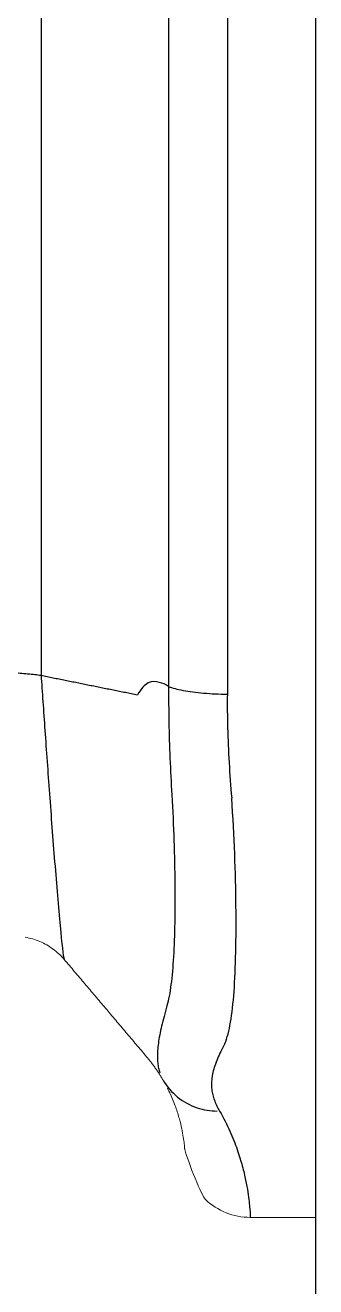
# Model space of a CAD drawing. Extents: x 9631 to 10472, y -18721 to -18126.
# Drawn here: x 10351.01 to 10355.46, y -18436.34 to -18417.03 of the extents above; entities that cross this region are included whole.
import ezdxf

# ---------------------------------------------------------------- set-up
doc = ezdxf.new("R2010")
doc.units = 0
doc.header["$MEASUREMENT"] = 0
doc.layers.get('0').update_dxf_attribs({"linetype": 'CONTINUOUS', "lineweight": 13})
doc.layers.add('벽', color=2, linetype='CONTINUOUS')

msp = doc.modelspace()

# ---------------------------------------------------------------- linework, layer by layer
for points, weights in [([(10355.457, -18382.016), (10355.457, -18405.694), (10355.457, -18428.861)], [1, 0.995343336056, 1]), ([(10355.457, -18428.861), (10355.457, -18431.769), (10355.457, -18432.618)], [1, 0.859629270735, 1]), ([(10355.457, -18432.618), (10355.457, -18435.278), (10355.457, -18435.278)], [1, 0.989525208264, 1]), ([(10353.118, -18433.178), (10353.007, -18432.987), (10352.864, -18432.819)], [1, 0.99605169265, 1])]:
    msp.add_rational_spline(points, weights, degree=2)
at = {"lineweight": -3}
for points, weights in [([(10351.25, -18383.345), (10351.25, -18405.351), (10351.249, -18426.981)], [1, 0.99588300834, 1]), ([(10353.203, -18383.391), (10353.203, -18405.494), (10353.203, -18427.153)], [1, 0.995918992806, 1]), ([(10354.102, -18383.402), (10354.102, -18405.559), (10354.102, -18427.269)], [1, 0.995918158624, 1])]:
    msp.add_rational_spline(points, weights, degree=2, dxfattribs=at)
for points, degree in [([(10350.545, -18426.935), (10350.632, -18426.934), (10350.806, -18426.935), (10351.049, -18426.957), (10351.188, -18426.969), (10351.249, -18426.981)], 3), ([(10351.249, -18426.981), (10351.987, -18427.13), (10352.725, -18427.279)], 2), ([(10353.251, -18428.811), (10353.266, -18429.05), (10353.287, -18429.519), (10353.301, -18430.18), (10353.298, -18430.78), (10353.28, -18431.301), (10353.243, -18431.731), (10353.202, -18431.95), (10353.176, -18432.042)], 3), ([(10354.064, -18432.618), (10354.1, -18432.533), (10354.157, -18432.315), (10354.209, -18431.842), (10354.235, -18431.239), (10354.238, -18430.524), (10354.219, -18429.724), (10354.189, -18429.152), (10354.169, -18428.861)], 3), ([(10353.176, -18432.042), (10353.145, -18432.153), (10353.091, -18432.357), (10353.039, -18432.618), (10353.029, -18432.762), (10353.03, -18432.827)], 3), ([(10354.064, -18432.618), (10354.021, -18432.699), (10353.944, -18432.854), (10353.872, -18433.064), (10353.858, -18433.192), (10353.86, -18433.253)], 3), ([(10353.03, -18432.827), (10353.031, -18432.858), (10353.034, -18432.917), (10353.047, -18432.995), (10353.059, -18433.042), (10353.066, -18433.064)], 3), ([(10353.86, -18433.253), (10353.86, -18433.283), (10353.865, -18433.34), (10353.883, -18433.423), (10353.909, -18433.502), (10353.942, -18433.578), (10353.969, -18433.627), (10353.983, -18433.651)], 3)]:
    msp.add_open_spline(points, degree=degree, dxfattribs=at)
for points, knots in [([(10351.249, -18426.981), (10351.258, -18427.109), (10351.276, -18427.379), (10351.307, -18427.819), (10351.341, -18428.295), (10351.377, -18428.792), (10351.415, -18429.309), (10351.457, -18429.839), (10351.499, -18430.358), (10351.555, -18430.988), (10351.588, -18431.285), (10351.601, -18431.327)], [-6.056396, -6.056396, -6.056396, -6.056396, -5.383463, -4.71053, -4.037597, -3.364664, -2.691731, -2.018799, -1.345866, -0.672933, 0.652915, 0.652915, 0.652915, 0.652915]), ([(10353.203, -18427.153), (10353.16, -18427.119), (10353.066, -18427.085), (10352.887, -18427.061), (10352.777, -18427.189), (10352.725, -18427.279)], [0, 0, 0, 0, 0.3150455, 0.6303822, 0.9457189, 0.9457189, 0.9457189, 0.9457189]), ([(10353.203, -18427.153), (10353.202, -18427.332), (10353.204, -18427.695), (10353.221, -18428.251), (10353.24, -18428.623), (10353.251, -18428.811)], [-1.706707, -1.706707, -1.706707, -1.706707, -1.138536, -0.569268, 0, 0, 0, 0]), ([(10353.203, -18427.153), (10353.258, -18427.175), (10353.409, -18427.215), (10353.73, -18427.258), (10353.978, -18427.269), (10354.102, -18427.269)], [0, 0, 0, 0, 0.377247, 0.754512, 1.131777, 1.131777, 1.131777, 1.131777]), ([(10354.102, -18427.269), (10354.1, -18427.44), (10354.103, -18427.785), (10354.126, -18428.316), (10354.153, -18428.678), (10354.169, -18428.861)], [0, 0, 0, 0, 0.542674, 1.085348, 1.628022, 1.628022, 1.628022, 1.628022]), ([(10353.118, -18433.178), (10353.175, -18433.277), (10353.326, -18433.452), (10353.622, -18433.614), (10353.842, -18433.65), (10353.946, -18433.651)], [-1.072326, -1.072326, -1.072326, -1.072326, -0.714884, -0.357442, -0.037597, -0.037597, -0.037597, -0.037597]), ([(10353.983, -18433.651), (10354.044, -18433.757), (10354.147, -18433.962), (10354.258, -18434.245), (10354.335, -18434.496), (10354.386, -18434.714), (10354.417, -18434.896), (10354.436, -18435.043), (10354.451, -18435.208), (10354.453, -18435.271), (10354.454, -18435.278)], [0, 0, 0, 0, 1.522613, 3.045225, 4.567838, 6.09045, 7.613063, 9.135676, 10.658288, 14.3447, 14.3447, 14.3447, 14.3447])]:
    msp.add_open_spline(points, degree=3, knots=knots, dxfattribs=at)
for points, degree in [([(10351.006, -18430.991), (10351.083, -18431.004), (10351.234, -18431.048), (10351.439, -18431.165), (10351.554, -18431.272), (10351.605, -18431.332)], 3), ([(10352.864, -18432.819), (10352.235, -18432.075), (10351.605, -18431.332)], 2), ([(10353.449, -18434.239), (10353.448, -18434.228), (10353.447, -18434.217), (10353.446, -18434.204)], 3), ([(10355.457, -18435.278), (10354.955, -18435.278), (10354.453, -18435.278)], 2)]:
    msp.add_open_spline(points, degree=degree)
for points, knots in [([(10353.185, -18433.301), (10353.201, -18433.333), (10353.25, -18433.434), (10353.315, -18433.596), (10353.37, -18433.773), (10353.406, -18433.926), (10353.429, -18434.054), (10353.442, -18434.157), (10353.447, -18434.21), (10353.449, -18434.232)], [-27.510551, -27.510551, -27.510551, -27.510551, -26.847631, -25.356096, -23.864561, -22.373026, -20.881491, -19.389956, -17.89842, -17.89842, -17.89842, -17.89842]), ([(10354.453, -18435.278), (10354.198, -18435.278), (10353.95, -18435.18), (10353.762, -18435.001), (10353.712, -18434.953), (10353.506, -18434.447), (10353.449, -18434.239)], [0.116578, 0.116578, 0.116578, 0.116578, 0.905258, 0.905258, 0.905258, 1.535159, 1.535159, 1.535159, 1.535159])]:
    msp.add_open_spline(points, degree=3, knots=knots)
at = {"layer": '벽'}
msp.add_line((10355.457, -18638.123), (10355.457, -18175.392), dxfattribs=at)

doc.saveas('drawing.dxf')
